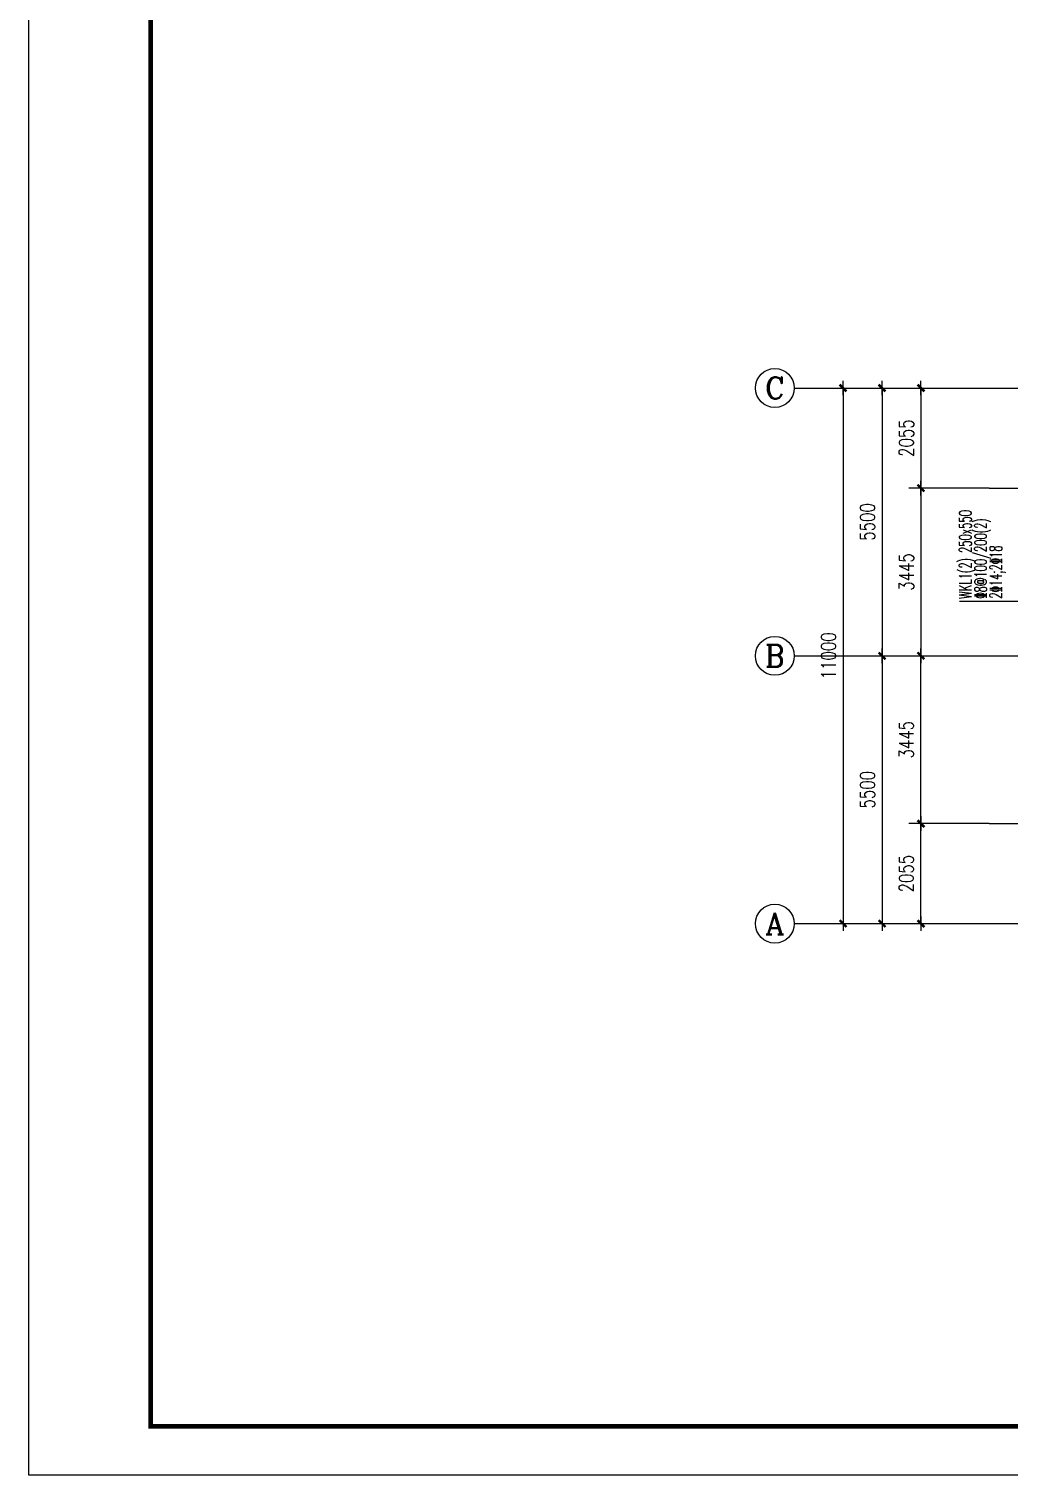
# Model space of a CAD drawing. Extents: x 1427168 to 1936200, y 1176778 to 1377202.
# Drawn here: x 1852100 to 1872223, y 1177283 to 1206983 of the extents above; entities that cross this region are included whole.
import ezdxf
from ezdxf.enums import TextEntityAlignment as Align

# ---------------------------------------------------------------- set-up
doc = ezdxf.new("R2010")
doc.units = 0
doc.header["$LTSCALE"] = 1000
doc.header["$MEASUREMENT"] = 0
doc.linetypes.add('CENTER', pattern=[2, 1.25, -0.25, 0.25, -0.25])
doc.linetypes.add('DOTE', pattern=[2.42, 2, -0.2, 0.02, -0.2])
doc.layers.get('0').update_dxf_attribs({"linetype": 'CONTINUOUS'})
doc.layers.get('DEFPOINTS').update_dxf_attribs({"linetype": 'CONTINUOUS'})
for name, color, linetype in [('AXIS', 3, 'CONTINUOUS'), ('AXIS_TEXT', 7, 'CONTINUOUS'), ('DOTE', 1, 'DOTE'), ('LBZ', 7, 'CONTINUOUS'), ('PUB_TITLE', 4, 'CONTINUOUS')]:
    doc.layers.add(name, color=color, linetype=linetype)
doc.styles.add('_TXT1', font='TXT1.shx', dxfattribs={"width": 0.6})
doc.styles.add('COMPLEX', font='COMPLEX')
doc.styles.add('DIM_FONT', font='SIMPLEX.shx', dxfattribs={"width": 0.75})
doc.dimstyles.new('AXIS', dxfattribs={"dimtxt": 300, "dimasz": 1, "dimexe": 250, "dimexo": 300, "dimgap": 150, "dimtad": 1, "dimdec": 0, "dimzin": 0, "dimtxsty": 'DIM_FONT', "dimblk": '_DIMX', "dimcen": 0.09, "dimse1": 1, "dimse2": 1, "dimclrt": 7, "dimazin": 3, "dimtfac": 1, "dimtdec": 0, "dimtix": 1, "dimtmove": 0, "dimatfit": 3, "dimtolj": 1, "dimtzin": 0})
doc.dimstyles.new('DIMA', dxfattribs={"dimtxt": 300, "dimasz": 1, "dimexe": 250, "dimexo": 300, "dimgap": 150, "dimtad": 1, "dimdec": 0, "dimzin": 0, "dimtxsty": 'DIM_FONT', "dimblk": '_DIMX', "dimcen": 0.09, "dimse1": 1, "dimclrt": 7, "dimazin": 3, "dimtfac": 1, "dimtdec": 0, "dimtix": 1, "dimtmove": 0, "dimatfit": 3, "dimtolj": 1, "dimtzin": 0})
doc.dimstyles.new('DIMB', dxfattribs={"dimtxt": 300, "dimasz": 1, "dimexe": 250, "dimexo": 300, "dimgap": 150, "dimtad": 1, "dimdec": 0, "dimzin": 0, "dimtxsty": 'DIM_FONT', "dimblk": '_DIMX', "dimcen": 0.09, "dimse2": 1, "dimclrt": 7, "dimazin": 3, "dimtfac": 1, "dimtdec": 0, "dimtix": 1, "dimtmove": 0, "dimatfit": 3, "dimtolj": 1, "dimtzin": 0})

# ---------------------------------------------------------------- blocks, each defined once
blk = doc.blocks.new('_AXISO')
blk.add_circle((0, 0), 0.5)
at = {"layer": 'AXIS_TEXT', "style": 'COMPLEX', "width": 1.041667}
blk.add_attdef('A', text='', height=0.56, dxfattribs=at).set_placement((-0.25, -0.28), (0.25, -0.28), align=Align.FIT)
blk = doc.blocks.new('_DIMX')
blk.add_line((-150, 0), (150, 0))
at = {"const_width": 50}
blk.add_lwpolyline([(-70, -70), (70, 70)], dxfattribs=at)
blk = doc.blocks.new('*D68')
at = {"layer": 'AXIS', "color": 0}
blk.add_line((1869615, 1199607), (1869615, 1194109), dxfattribs=at)
at = {"layer": 'DEFPOINTS', "color": 0}
for p in [(1871815, 1199608), (1869615, 1194108), (1871815, 1194108)]:
    blk.add_point(p, dxfattribs=at)
at = {"layer": 'AXIS', "color": 0}
for p, rotation in [((1869615, 1199608), 90), ((1869615, 1194108), 270)]:
    blk.add_blockref('_DIMX', p, dxfattribs=dict(at, rotation=rotation))
at = {"layer": 'AXIS', "color": 7, "insert": (1869315, 1196858), "char_height": 300, "attachment_point": 5, "rotation": 90, "style": 'DIM_FONT'}
blk.add_mtext('\\A1;5500', dxfattribs=at)
blk = doc.blocks.new('*D67')
at = {"layer": 'AXIS', "color": 0}
blk.add_line((1869615, 1194107), (1869615, 1188609), dxfattribs=at)
at = {"layer": 'DEFPOINTS', "color": 0}
for p in [(1871815, 1194108), (1869615, 1188608), (1871815, 1188608)]:
    blk.add_point(p, dxfattribs=at)
at = {"layer": 'AXIS', "color": 0}
for p, rotation in [((1869615, 1194108), 90), ((1869615, 1188608), 270)]:
    blk.add_blockref('_DIMX', p, dxfattribs=dict(at, rotation=rotation))
at = {"layer": 'AXIS', "color": 7, "insert": (1869315, 1191358), "char_height": 300, "attachment_point": 5, "rotation": 90, "style": 'DIM_FONT'}
blk.add_mtext('\\A1;5500', dxfattribs=at)
blk = doc.blocks.new('*D66')
at = {"layer": 'AXIS', "color": 0}
blk.add_line((1868815, 1199607), (1868815, 1188609), dxfattribs=at)
at = {"layer": 'DEFPOINTS', "color": 0}
for p in [(1871815, 1199608), (1868815, 1188608), (1871815, 1188608)]:
    blk.add_point(p, dxfattribs=at)
at = {"layer": 'AXIS', "color": 0}
for p, rotation in [((1868815, 1199608), 90), ((1868815, 1188608), 270)]:
    blk.add_blockref('_DIMX', p, dxfattribs=dict(at, rotation=rotation))
at = {"layer": 'AXIS', "color": 7, "insert": (1868515, 1194108), "char_height": 300, "attachment_point": 5, "rotation": 90, "style": 'DIM_FONT'}
blk.add_mtext('\\A1;11000', dxfattribs=at)
blk = doc.blocks.new('*D293')
at = {"layer": 'AXIS', "color": 0}
for p, q in [((1870415, 1199607), (1870415, 1197554)), ((1871815, 1197553), (1870165, 1197553))]:
    blk.add_line(p, q, dxfattribs=at)
at = {"layer": 'DEFPOINTS', "color": 0}
for p in [(1872115, 1199608), (1870415, 1197553), (1872115, 1197553)]:
    blk.add_point(p, dxfattribs=at)
at = {"layer": 'AXIS', "color": 0}
for p, rotation in [((1870415, 1199608), 90), ((1870415, 1197553), 270)]:
    blk.add_blockref('_DIMX', p, dxfattribs=dict(at, rotation=rotation))
at = {"layer": 'AXIS', "color": 7, "insert": (1870115, 1198580), "char_height": 300, "attachment_point": 5, "rotation": 90, "style": 'DIM_FONT'}
blk.add_mtext('\\A1;2055', dxfattribs=at)
blk = doc.blocks.new('*D294')
at = {"layer": 'AXIS', "color": 0}
for p, q in [((1871815, 1197553), (1870165, 1197553)), ((1870415, 1197552), (1870415, 1194109))]:
    blk.add_line(p, q, dxfattribs=at)
at = {"layer": 'DEFPOINTS', "color": 0}
for p in [(1872115, 1197553), (1870415, 1194108), (1872115, 1194108)]:
    blk.add_point(p, dxfattribs=at)
at = {"layer": 'AXIS', "color": 0}
for p, rotation in [((1870415, 1197553), 90), ((1870415, 1194108), 270)]:
    blk.add_blockref('_DIMX', p, dxfattribs=dict(at, rotation=rotation))
at = {"layer": 'AXIS', "color": 7, "insert": (1870115, 1195830), "char_height": 300, "attachment_point": 5, "rotation": 90, "style": 'DIM_FONT'}
blk.add_mtext('\\A1;3445', dxfattribs=at)

msp = doc.modelspace()

# ---------------------------------------------------------------- linework, layer by layer
at = {"layer": 'AXIS'}
for p, q in [((1867814.5, 1199607.7), (1871814.5, 1199607.7)), ((1867814.5, 1194107.7), (1871814.5, 1194107.7)), ((1867814.5, 1188607.7), (1871814.5, 1188607.7))]:
    msp.add_line(p, q, dxfattribs=at)
at = {"layer": 'DOTE', "linetype": 'CENTER'}
for p, q in [((1871814.5, 1199607.7), (1906814.5, 1199607.7)), ((1871814.5, 1197552.7), (1906014.5, 1197552.7)), ((1871814.5, 1194107.7), (1906814.5, 1194107.7)), ((1871814.5, 1190662.7), (1906014.5, 1190662.7)), ((1871814.5, 1188607.7), (1906814.5, 1188607.7))]:
    msp.add_line(p, q, dxfattribs=at)
at = {"layer": 'LBZ'}
msp.add_line((1872739.5, 1195221.5), (1871208.3, 1195221.5), dxfattribs=at)
at = {"layer": 'PUB_TITLE'}
msp.add_lwpolyline([(1852100.4, 1177282.9), (1852100.4, 1236682.9), (1936200.4, 1236682.9), (1936200.4, 1177282.9)], close=True, dxfattribs=at)
at = {"layer": 'PUB_TITLE', "const_width": 100}
msp.add_lwpolyline([(1854600.4, 1178282.9), (1935200.4, 1178282.9), (1935200.4, 1235682.9), (1854600.4, 1235682.9)], close=True, dxfattribs=at)

# ---------------------------------------------------------------- block references
at = {"layer": 'AXIS'}
ref = msp.add_blockref('_AXISO', (1867414.5, 1199607.7), dxfattribs=dict(at, xscale=800, yscale=800, zscale=800))
ref.add_attrib('A', 'C', dxfattribs={"layer": 'AXIS_TEXT', "height": 448, "style": 'COMPLEX', "width": 1.25}).set_placement((1867214.5, 1199383.7), (1867614.5, 1199383.7), align=Align.FIT)
ref = msp.add_blockref('_AXISO', (1867414.5, 1194107.7), dxfattribs=dict(at, xscale=800, yscale=800, zscale=800))
ref.add_attrib('A', 'B', dxfattribs={"layer": 'AXIS_TEXT', "height": 448, "style": 'COMPLEX', "width": 1.102941}).set_placement((1867214.5, 1193883.7), (1867614.5, 1193883.7), align=Align.FIT)
at = {"layer": 'AXIS', "xscale": 800, "yscale": 800, "zscale": 800}
msp.add_blockref('_AXISO', (1867414.5, 1188607.7), dxfattribs=at).add_auto_attribs({'A': 'A'})

# ---------------------------------------------------------------- texts
at = {"layer": 'LBZ', "style": '_TXT1', "width": 0.6}
for s, p in [('WKL1(2) 250x550', (1871450.8, 1195282.7)), ('%%1328@100/200(2)', (1871763.3, 1195282.7)), ('2%%13214;2%%13218', (1872075.8, 1195282.7))]:
    msp.add_text(s, height=250, rotation=90, dxfattribs=at).set_placement(p)

# ---------------------------------------------------------------- dimensions: what is measured, and where the dimension line sits
at = {"layer": 'AXIS'}
for p1, p2, distance, dimstyle, picture, middle in [((1871814.5, 1199607.7), (1871814.5, 1188607.7), -3000, 'AXIS', '*D66', (1868514.5, 1194107.7)), ((1871814.5, 1199607.7), (1871814.5, 1194107.7), -2200, 'AXIS', '*D68', (1869314.5, 1196857.7)), ((1872114.5, 1199607.7), (1872114.5, 1197552.7), -1700, 'DIMA', '*D293', (1870114.5, 1198580.2)), ((1872114.5, 1197552.7), (1872114.5, 1194107.7), -1700, 'DIMB', '*D294', (1870114.5, 1195830.2))]:
    dim = msp.add_aligned_dim(p1=p1, p2=p2, distance=distance, dimstyle=dimstyle, dxfattribs=at)
    dim.commit()
    dim.dimension.update_dxf_attribs({"geometry": picture, "text_midpoint": middle})
dim = msp.add_linear_dim(base=(1869614.5, 1188607.7), p1=(1871814.5, 1194107.7), p2=(1871814.5, 1188607.7), angle=90, dimstyle='AXIS', dxfattribs=at)
dim.commit()
dim.dimension.update_dxf_attribs({"geometry": '*D67', "text_midpoint": (1869314.5, 1191357.7)})
for p1, p2, dimstyle in [((1872114.5, 1190662.7), (1872114.5, 1194107.7), 'DIMB'), ((1872114.5, 1188607.7), (1872114.5, 1190662.7), 'DIMA')]:
    msp.add_aligned_dim(p1=p1, p2=p2, distance=1700, dimstyle=dimstyle, dxfattribs=at).render()

doc.saveas('drawing.dxf')
